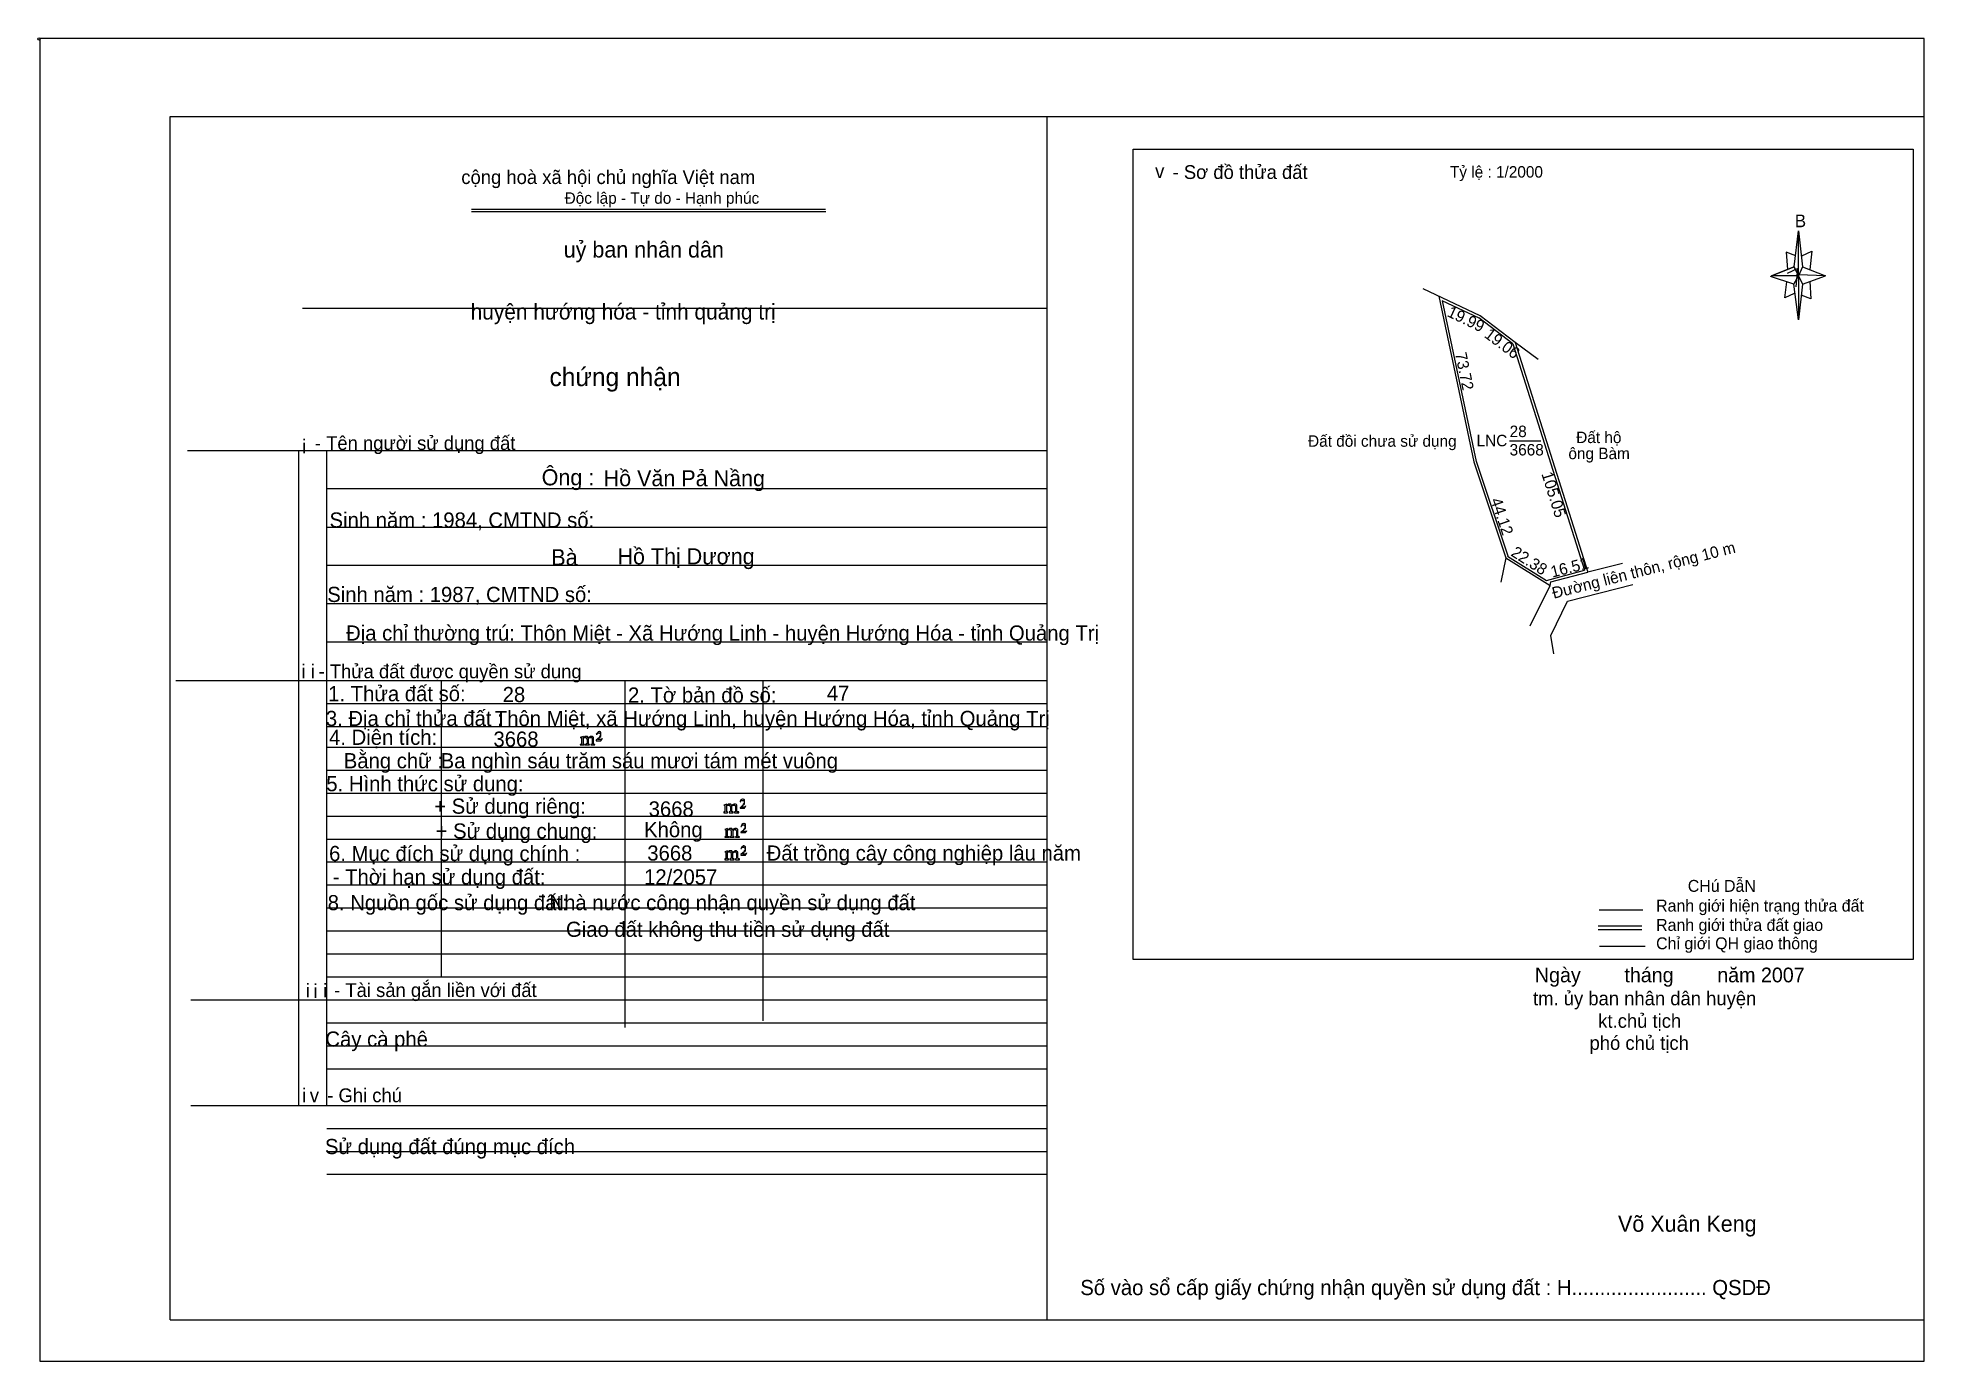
# Model space of a CAD drawing. Extents: x -1.6 to 39.5, y -3.3 to 25.5.
import ezdxf

# ---------------------------------------------------------------- set-up
doc = ezdxf.new("R2010")
doc.units = 0
for name, color, linetype in [('Level 1', 7, 'Continuous'), ('Level 10', 7, 'Continuous'), ('Level 4', 7, 'Continuous'), ('Level 5', 7, 'Continuous'), ('Level 50', 7, 'Continuous')]:
    doc.layers.add(name, color=color, linetype=linetype)

msp = doc.modelspace()

# ---------------------------------------------------------------- linework, layer by layer
at = {"layer": 'Level 1'}
for p, q in [((1.31, -2.42), (1.31, 23.78)), ((1.31, 23.78), (39.51, 23.78)), ((20.41, -2.42), (20.41, 23.78)), ((39.51, -2.42), (39.51, 23.78)), ((7.87, 21.76), (15.58, 21.76)), ((7.87, 21.71), (15.59, 21.71)), ((36.67, 20.13), (36.16, 20.3)), ((36.47, 19.83), (36.52, 20.18)), ((36.68, 19.93), (36.47, 19.83)), ((4.19, 19.61), (20.41, 19.61)), ((1.69, 16.51), (20.41, 16.51)), ((4.11, 2.25), (4.11, 16.51)), ((4.72, 2.25), (4.72, 16.51)), ((4.72, 15.68), (20.41, 15.68)), ((4.72, 14.84), (20.41, 14.84)), ((4.72, 14.01), (20.41, 14.01)), ((4.72, 13.18), (20.41, 13.18)), ((4.72, 12.34), (20.41, 12.34)), ((1.43, 11.5), (20.41, 11.5)), ((7.22, 5.05), (7.22, 11.5)), ((11.22, 3.95), (11.22, 11.5)), ((14.22, 4.09), (14.22, 11.5)), ((4.72, 11), (20.41, 11)), ((4.72, 10.5), (20.41, 10.5)), ((4.72, 10.05), (20.41, 10.05)), ((4.72, 9.55), (20.41, 9.55)), ((4.72, 9.05), (20.41, 9.05)), ((4.72, 8.55), (20.41, 8.55)), ((4.72, 8.05), (20.41, 8.05)), ((4.72, 7.55), (20.41, 7.55)), ((4.72, 7.05), (20.41, 7.05)), ((4.72, 6.55), (20.41, 6.55)), ((4.72, 6.05), (20.41, 6.05)), ((4.72, 5.55), (20.41, 5.55)), ((4.72, 5.05), (20.41, 5.05)), ((1.76, 4.55), (20.41, 4.55)), ((4.72, 4.05), (20.41, 4.05)), ((4.72, 3.55), (20.41, 3.55)), ((4.72, 3.05), (20.41, 3.05)), ((1.76, 2.25), (20.41, 2.25)), ((4.72, 1.75), (20.41, 1.75)), ((4.72, 1.25), (20.41, 1.25)), ((4.72, 0.75), (20.41, 0.75)), ((1.31, -2.42), (39.51, -2.42))]:
    msp.add_line(p, q, dxfattribs=at)
msp.add_lwpolyline([(-1.53, -3.32), (39.51, -3.32), (39.51, 25.48), (-1.53, 25.48)], close=True, dxfattribs=at)
at = {"layer": 'Level 10'}
for p, q in [((29.84, 19.44), (28.6, 20.03)), ((28.94, 19.87), (29.7, 16.26)), ((29.82, 19.39), (29.01, 19.77)), ((29.01, 19.77), (29.75, 16.27)), ((30.55, 18.83), (29.81, 19.4)), ((30.6, 18.86), (29.84, 19.44)), ((30.55, 18.83), (32.11, 13.9)), ((31.1, 18.49), (30.6, 18.86)), ((30.6, 18.86), (32.18, 13.86)), ((30.48, 16.72), (31.16, 16.72)), ((29.7, 16.26), (30.4, 14.17)), ((29.75, 16.28), (30.45, 14.19)), ((30.4, 14.17), (30.29, 13.64)), ((30.4, 14.17), (31.36, 13.57)), ((30.43, 14.21), (31.28, 13.68)), ((32.94, 14.05), (32.18, 13.86)), ((30.93, 12.69), (31.36, 13.57)), ((31.28, 13.68), (32.11, 13.9)), ((31.36, 13.57), (31.38, 13.65)), ((31.38, 13.65), (32.18, 13.86))]:
    msp.add_line(p, q, dxfattribs=at)
msp.add_lwpolyline([(31.44, 12.08), (31.38, 12.48), (31.74, 13.23), (33.16, 13.59)], dxfattribs=at)
at = {"layer": 'Level 4'}
for p, q in [((22.28, 23.07), (39.27, 23.07)), ((22.28, 5.43), (22.28, 23.07)), ((39.27, 23.07), (39.27, 5.43)), ((32.43, 6.51), (33.38, 6.51)), ((32.41, 6.16), (33.36, 6.16)), ((32.41, 6.08), (33.36, 6.08)), ((39.27, 5.43), (22.28, 5.43)), ((32.44, 5.72), (33.43, 5.72))]:
    msp.add_line(p, q, dxfattribs=at)
msp.add_circle((-1.55, 25.47), 0.025, dxfattribs=at)
at = {"layer": 'Level 5'}
for p, q in [((36.68, 20.51), (36.77, 21.29)), ((36.71, 20.75), (36.5, 20.83)), ((36.5, 20.83), (36.53, 20.45)), ((36.84, 20.75), (37.06, 20.85)), ((37.06, 20.85), (37.02, 20.45)), ((36.68, 20.51), (36.18, 20.31)), ((36.18, 20.31), (36.68, 20.51)), ((36.77, 20.31), (36.18, 20.31)), ((36.53, 20.37), (36.75, 20.47)), ((36.77, 20.31), (36.68, 20.51)), ((36.68, 20.51), (36.86, 20.13)), ((36.75, 20.47), (36.71, 20.07)), ((37.36, 20.31), (36.77, 20.33)), ((36.77, 20.33), (36.77, 20.31)), ((36.77, 20.31), (36.86, 20.13)), ((36.86, 20.51), (37.36, 20.31)), ((36.86, 20.13), (37.36, 20.31)), ((36.86, 20.13), (37.36, 20.31)), ((37.02, 20.19), (37.04, 19.81)), ((36.86, 20.13), (36.77, 19.35)), ((37.04, 19.81), (36.83, 19.89))]:
    msp.add_line(p, q, dxfattribs=at)
for points in [[(36.77, 21.29), (36.86, 20.51), (36.77, 20.31)], [(36.77, 20.31), (36.77, 19.35), (36.67, 20.13)]]:
    msp.add_lwpolyline(points, close=True, dxfattribs=at)
at = {"layer": 'Level 50'}
for points in [[(10.27, 10.13), (10.27, 10.12), (10.27, 10.11), (10.25, 10.11), (10.24, 10.11), (10.24, 10.1), (10.33, 10.1), (10.33, 10.11), (10.32, 10.11), (10.31, 10.11), (10.31, 10.12), (10.31, 10.13), (10.31, 10.24), (10.31, 10.25), (10.32, 10.26), (10.34, 10.26), (10.35, 10.26), (10.36, 10.26), (10.37, 10.25), (10.39, 10.22), (10.39, 10.13), (10.37, 10.12), (10.37, 10.11), (10.36, 10.11), (10.35, 10.11), (10.35, 10.1), (10.44, 10.1), (10.44, 10.11), (10.43, 10.11), (10.42, 10.11), (10.42, 10.12), (10.42, 10.13), (10.42, 10.24), (10.44, 10.26), (10.45, 10.26), (10.46, 10.26), (10.49, 10.26), (10.49, 10.25), (10.5, 10.24), (10.5, 10.22), (10.5, 10.13), (10.5, 10.12), (10.49, 10.11), (10.49, 10.11), (10.47, 10.11), (10.47, 10.1), (10.56, 10.1), (10.56, 10.11), (10.55, 10.11), (10.54, 10.11), (10.53, 10.12), (10.53, 10.13), (10.53, 10.2), (10.53, 10.25), (10.53, 10.26), (10.52, 10.27), (10.5, 10.28), (10.47, 10.28), (10.46, 10.28), (10.44, 10.27), (10.41, 10.25), (10.41, 10.26), (10.4, 10.28), (10.39, 10.28), (10.37, 10.28), (10.35, 10.28), (10.34, 10.28), (10.32, 10.26), (10.31, 10.26), (10.31, 10.25), (10.31, 10.25), (10.31, 10.26), (10.31, 10.28), (10.24, 10.26), (10.24, 10.26), (10.25, 10.26), (10.27, 10.25), (10.27, 10.24), (10.27, 10.23)], [(10.69, 10.19), (10.72, 10.24), (10.72, 10.24), (10.71, 10.22), (10.69, 10.22), (10.68, 10.22), (10.63, 10.22), (10.66, 10.26), (10.67, 10.27), (10.69, 10.28), (10.69, 10.3), (10.69, 10.32), (10.69, 10.34), (10.69, 10.35), (10.69, 10.37), (10.68, 10.38), (10.67, 10.38), (10.66, 10.39), (10.65, 10.39), (10.63, 10.38), (10.63, 10.38), (10.62, 10.37), (10.61, 10.35), (10.59, 10.33), (10.61, 10.33), (10.61, 10.35), (10.62, 10.35), (10.63, 10.36), (10.65, 10.36), (10.66, 10.36), (10.67, 10.35), (10.68, 10.35), (10.68, 10.32), (10.68, 10.3), (10.66, 10.28), (10.66, 10.26), (10.65, 10.25), (10.59, 10.2), (10.59, 10.19)], [(13.39, 8.66), (13.39, 8.65), (13.39, 8.64), (13.38, 8.64), (13.37, 8.64), (13.37, 8.62), (13.45, 8.62), (13.45, 8.64), (13.44, 8.64), (13.43, 8.64), (13.43, 8.65), (13.43, 8.66), (13.43, 8.77), (13.43, 8.78), (13.44, 8.79), (13.47, 8.79), (13.48, 8.79), (13.49, 8.79), (13.5, 8.78), (13.51, 8.74), (13.51, 8.66), (13.5, 8.65), (13.5, 8.64), (13.49, 8.64), (13.48, 8.64), (13.48, 8.62), (13.57, 8.62), (13.57, 8.64), (13.55, 8.64), (13.54, 8.64), (13.54, 8.65), (13.54, 8.66), (13.54, 8.77), (13.57, 8.79), (13.58, 8.79), (13.59, 8.79), (13.61, 8.79), (13.61, 8.78), (13.62, 8.77), (13.62, 8.74), (13.62, 8.66), (13.62, 8.65), (13.61, 8.64), (13.61, 8.64), (13.6, 8.64), (13.6, 8.62), (13.69, 8.62), (13.69, 8.64), (13.67, 8.64), (13.66, 8.64), (13.65, 8.65), (13.65, 8.66), (13.65, 8.73), (13.65, 8.78), (13.65, 8.79), (13.64, 8.8), (13.62, 8.81), (13.6, 8.81), (13.59, 8.81), (13.57, 8.8), (13.53, 8.78), (13.53, 8.79), (13.52, 8.81), (13.51, 8.81), (13.5, 8.81), (13.48, 8.81), (13.47, 8.81), (13.44, 8.79), (13.43, 8.79), (13.43, 8.78), (13.43, 8.78), (13.43, 8.79), (13.43, 8.81), (13.37, 8.79), (13.37, 8.79), (13.38, 8.79), (13.39, 8.78), (13.39, 8.77), (13.39, 8.76)], [(13.82, 8.72), (13.84, 8.77), (13.84, 8.77), (13.83, 8.74), (13.82, 8.74), (13.81, 8.74), (13.75, 8.74), (13.79, 8.79), (13.8, 8.8), (13.82, 8.81), (13.82, 8.83), (13.82, 8.84), (13.82, 8.87), (13.82, 8.88), (13.82, 8.9), (13.81, 8.91), (13.8, 8.91), (13.79, 8.92), (13.77, 8.92), (13.75, 8.91), (13.75, 8.91), (13.74, 8.9), (13.73, 8.88), (13.72, 8.86), (13.73, 8.86), (13.73, 8.88), (13.74, 8.88), (13.75, 8.89), (13.77, 8.89), (13.79, 8.89), (13.8, 8.88), (13.81, 8.88), (13.81, 8.84), (13.81, 8.83), (13.79, 8.81), (13.79, 8.79), (13.77, 8.78), (13.72, 8.73), (13.72, 8.72)], [(13.41, 8.12), (13.41, 8.11), (13.41, 8.1), (13.4, 8.1), (13.39, 8.1), (13.39, 8.09), (13.48, 8.09), (13.48, 8.1), (13.47, 8.1), (13.45, 8.1), (13.45, 8.11), (13.45, 8.12), (13.45, 8.23), (13.45, 8.24), (13.47, 8.26), (13.49, 8.26), (13.5, 8.26), (13.51, 8.26), (13.52, 8.24), (13.53, 8.21), (13.53, 8.12), (13.52, 8.11), (13.52, 8.1), (13.51, 8.1), (13.5, 8.1), (13.5, 8.09), (13.59, 8.09), (13.59, 8.1), (13.58, 8.1), (13.57, 8.1), (13.57, 8.11), (13.57, 8.12), (13.57, 8.23), (13.59, 8.26), (13.6, 8.26), (13.61, 8.26), (13.63, 8.26), (13.63, 8.24), (13.64, 8.23), (13.64, 8.21), (13.64, 8.12), (13.64, 8.11), (13.63, 8.1), (13.63, 8.1), (13.62, 8.1), (13.62, 8.09), (13.71, 8.09), (13.71, 8.1), (13.7, 8.1), (13.69, 8.1), (13.67, 8.11), (13.67, 8.12), (13.67, 8.2), (13.67, 8.24), (13.67, 8.26), (13.66, 8.27), (13.64, 8.28), (13.62, 8.28), (13.61, 8.28), (13.59, 8.27), (13.55, 8.24), (13.55, 8.26), (13.54, 8.28), (13.53, 8.28), (13.52, 8.28), (13.5, 8.28), (13.49, 8.28), (13.47, 8.26), (13.45, 8.26), (13.45, 8.24), (13.45, 8.24), (13.45, 8.26), (13.45, 8.28), (13.39, 8.26), (13.39, 8.26), (13.4, 8.26), (13.41, 8.24), (13.41, 8.23), (13.41, 8.22)], [(13.84, 8.19), (13.86, 8.23), (13.86, 8.23), (13.85, 8.21), (13.84, 8.21), (13.83, 8.21), (13.77, 8.21), (13.81, 8.26), (13.82, 8.27), (13.84, 8.28), (13.84, 8.3), (13.84, 8.31), (13.84, 8.33), (13.84, 8.34), (13.84, 8.37), (13.83, 8.38), (13.82, 8.38), (13.81, 8.39), (13.8, 8.39), (13.77, 8.38), (13.77, 8.38), (13.76, 8.37), (13.75, 8.34), (13.74, 8.32), (13.75, 8.32), (13.75, 8.34), (13.76, 8.34), (13.77, 8.36), (13.8, 8.36), (13.81, 8.36), (13.82, 8.34), (13.83, 8.34), (13.83, 8.31), (13.83, 8.3), (13.81, 8.28), (13.81, 8.26), (13.8, 8.24), (13.74, 8.2), (13.74, 8.19)], [(13.84, 7.7), (13.86, 7.75), (13.86, 7.75), (13.85, 7.72), (13.84, 7.72), (13.83, 7.72), (13.77, 7.72), (13.81, 7.77), (13.82, 7.78), (13.84, 7.79), (13.84, 7.81), (13.84, 7.82), (13.84, 7.85), (13.84, 7.86), (13.84, 7.88), (13.83, 7.89), (13.82, 7.89), (13.81, 7.9), (13.79, 7.9), (13.77, 7.89), (13.77, 7.89), (13.76, 7.88), (13.75, 7.86), (13.74, 7.84), (13.75, 7.84), (13.75, 7.86), (13.76, 7.86), (13.77, 7.87), (13.79, 7.87), (13.81, 7.87), (13.82, 7.86), (13.83, 7.86), (13.83, 7.82), (13.83, 7.81), (13.81, 7.79), (13.81, 7.77), (13.79, 7.76), (13.74, 7.71), (13.74, 7.7)], [(13.41, 7.64), (13.41, 7.63), (13.41, 7.62), (13.4, 7.62), (13.39, 7.62), (13.39, 7.6), (13.47, 7.6), (13.47, 7.62), (13.46, 7.62), (13.45, 7.62), (13.45, 7.63), (13.45, 7.64), (13.45, 7.75), (13.45, 7.76), (13.46, 7.77), (13.49, 7.77), (13.5, 7.77), (13.51, 7.77), (13.52, 7.76), (13.53, 7.72), (13.53, 7.64), (13.52, 7.63), (13.52, 7.62), (13.51, 7.62), (13.5, 7.62), (13.5, 7.6), (13.59, 7.6), (13.59, 7.62), (13.57, 7.62), (13.56, 7.62), (13.56, 7.63), (13.56, 7.64), (13.56, 7.75), (13.59, 7.77), (13.6, 7.77), (13.61, 7.77), (13.63, 7.77), (13.63, 7.76), (13.64, 7.75), (13.64, 7.72), (13.64, 7.64), (13.64, 7.63), (13.63, 7.62), (13.63, 7.62), (13.62, 7.62), (13.62, 7.6), (13.71, 7.6), (13.71, 7.62), (13.69, 7.62), (13.68, 7.62), (13.67, 7.63), (13.67, 7.64), (13.67, 7.71), (13.67, 7.76), (13.67, 7.77), (13.66, 7.78), (13.64, 7.79), (13.62, 7.79), (13.61, 7.79), (13.59, 7.78), (13.55, 7.76), (13.55, 7.77), (13.54, 7.79), (13.53, 7.79), (13.52, 7.79), (13.5, 7.79), (13.49, 7.79), (13.46, 7.77), (13.45, 7.77), (13.45, 7.76), (13.45, 7.76), (13.45, 7.77), (13.45, 7.79), (13.39, 7.77), (13.39, 7.77), (13.4, 7.77), (13.41, 7.76), (13.41, 7.75), (13.41, 7.74)]]:
    msp.add_lwpolyline(points, close=True, dxfattribs=at)

# ---------------------------------------------------------------- texts
at = {"layer": 'Level 1'}
for s, height, p in [('cộng hoà xã hội chủ nghĩa Việt nam', 0.3, (7.65, 22.31)), ('v', 0.3, (22.76, 22.44)), ('- Sơ đồ thửa đất ', 0.3, (23.14, 22.42)), ('Độc lập - Tự do - Hạnh phúc', 0.25002, (9.9, 21.88)), ('uỷ ban nhân dân', 0.34998, (9.88, 20.71)), ('chứng nhận', 0.4, (9.57, 17.91)), ('- Tên người sử dụng đất', 0.3, (4.46, 16.52)), ('i', 0.3, (4.18, 16.45)), ('i', 0.3, (4.17, 11.55)), ('i', 0.3, (4.37, 11.55)), ('- Thửa đất được quyền sử dụng', 0.3, (4.54, 11.55)), ('- Tài sản gắn liền với đất ', 0.3, (4.88, 4.61)), ('i', 0.3, (4.26, 4.6)), ('i', 0.3, (4.43, 4.59)), ('i', 0.3, (4.64, 4.6)), ('i', 0.3, (4.18, 2.32)), ('v', 0.3, (4.35, 2.32)), ('- Ghi chú', 0.3, (4.73, 2.32))]:
    msp.add_text(s, height=height, dxfattribs=at).set_placement(p)
at = {"layer": 'Level 10'}
for s, height, p in [('Tỷ lệ : 1/2000', 0.25002, (29.18, 22.45)), ('Đất đồi chưa sử dụng ', 0.25002, (26.09, 16.59)), ('LNC', 0.25, (29.76, 16.6)), ('28', 0.25, (30.48, 16.8)), ('Đất hộ', 0.25, (31.93, 16.67)), ('3668', 0.25, (30.48, 16.4)), ('ông Bàm', 0.25, (31.76, 16.32)), ('Võ Xuân Keng', 0.34998, (32.84, -0.5))]:
    msp.add_text(s, height=height, dxfattribs=at).set_placement(p)
for s, height, rotation, p in [('19.99', 0.25, 334.2939, (29.1, 19.44)), ('19.06', 0.25, 323.106, (29.91, 18.99)), ('73.72', 0.25, 281.7077, (29.29, 18.62)), ('105.05', 0.25, 287.5398, (31.17, 16)), ('44.12', 0.25, 288.9278, (30.06, 15.43)), ('22.38', 0.25, 327.574, (30.49, 14.23)), ('Đường liên thôn, rộng 10 m ', 0.25002, 14.226, (31.44, 13.28)), ('16.51', 0.25, 14.3056, (31.41, 13.74))]:
    msp.add_text(s, height=height, rotation=rotation, dxfattribs=at).set_placement(p)
at = {"layer": 'Level 4'}
for s, height, p in [('CHú DẫN', 0.2591, (34.36, 6.9)), ('Ranh giới hiện trạng thửa đất', 0.25914, (33.67, 6.47)), ('Ranh giới thửa đất giao ', 0.25914, (33.67, 6.05)), ('Chỉ giới QH giao thông', 0.25914, (33.67, 5.65))]:
    msp.add_text(s, height=height, dxfattribs=at).set_placement(p)
at = {"layer": 'Level 5'}
msp.add_text('B', height=0.276, dxfattribs=at).set_placement((36.69, 21.37))
at = {"layer": 'Level 50'}
for s, height, p in [('  huyện hướng hóa - tỉnh quảng trị', 0.34002, (7.6, 19.36)), ('Ông :', 0.35, (9.4, 15.75)), ('Hồ Văn Pả Nầng', 0.34998, (10.75, 15.73)), ('Sinh năm : 1984, CMTND số:', 0.33, (4.78, 14.83)), ('Bà', 0.35, (9.61, 14.01)), ('Hồ Thị Dương', 0.34998, (11.05, 14.03)), ('Sinh năm : 1987, CMTND số:', 0.33, (4.73, 13.21)), ('Địa chỉ thường trú: Thôn Miệt - Xã Hướng Linh - huyện Hướng Hóa - tỉnh Quảng Trị', 0.33, (5.14, 12.37)), ('1. Thửa đất số:  ', 0.33, (4.75, 11.05)), ('28', 0.33, (8.55, 11.03)), ('2. Tờ bản đồ số:  ', 0.33, (11.28, 11.02)), ('47', 0.33, (15.61, 11.06)), ('3. Địa chỉ thửa đất : ', 0.33, (4.7, 10.51)), ('Thôn Miệt, xã Hướng Linh, huyện Hướng Hóa, tỉnh Quảng Trị', 0.33, (8.38, 10.51)), ('4. Diện tích: ', 0.33, (4.77, 10.1)), ('3668', 0.33, (8.35, 10.06)), ('Bằng chữ :', 0.33, (5.09, 9.59)), ('Ba nghìn sáu trăm sáu mươi tám mét vuông', 0.33, (7.2, 9.59)), ('5. Hình thức sử dụng:', 0.33, (4.71, 9.09)), ('+ Sử dụng riêng:', 0.33, (7.06, 8.6)), ('3668', 0.33, (11.73, 8.54)), ('+ Sử dụng chung:', 0.33, (7.09, 8.06)), ('Không', 0.33, (11.63, 8.09)), ('6. Mục đích sử dụng chính :', 0.33, (4.77, 7.57)), ('3668', 0.33, (11.7, 7.58)), ('Đất trồng cây công nghiệp lâu năm', 0.33, (14.3, 7.58)), ('- Thời hạn sử dụng đất:', 0.33, (4.85, 7.06)), ('12/2057', 0.33, (11.63, 7.06)), ('8. Nguồn gốc sử dụng đất:', 0.33, (4.74, 6.5)), ('Nhà nước công nhận quyền sử dụng đất ', 0.33, (9.57, 6.5)), ('Giao đất không thu tiền sử dụng đất', 0.33, (9.93, 5.92)), ('Ngày        tháng        năm 2007', 0.31998, (31.03, 4.93)), ('tm. ủy ban nhân dân huyện ', 0.3, (30.99, 4.43)), ('kt.chủ tịch', 0.3, (32.41, 3.94)), ('Cây cà phê', 0.33, (4.69, 3.53)), ('phó chủ tịch', 0.3, (32.22, 3.46)), ('Sử dụng đất đúng mục đích ', 0.33, (4.68, 1.19)), ('Số vào sổ cấp giấy chứng nhận quyền sử dụng đất : H........................ QSDĐ', 0.33, (21.13, -1.88))]:
    msp.add_text(s, height=height, dxfattribs=at).set_placement(p)

doc.saveas('drawing.dxf')
